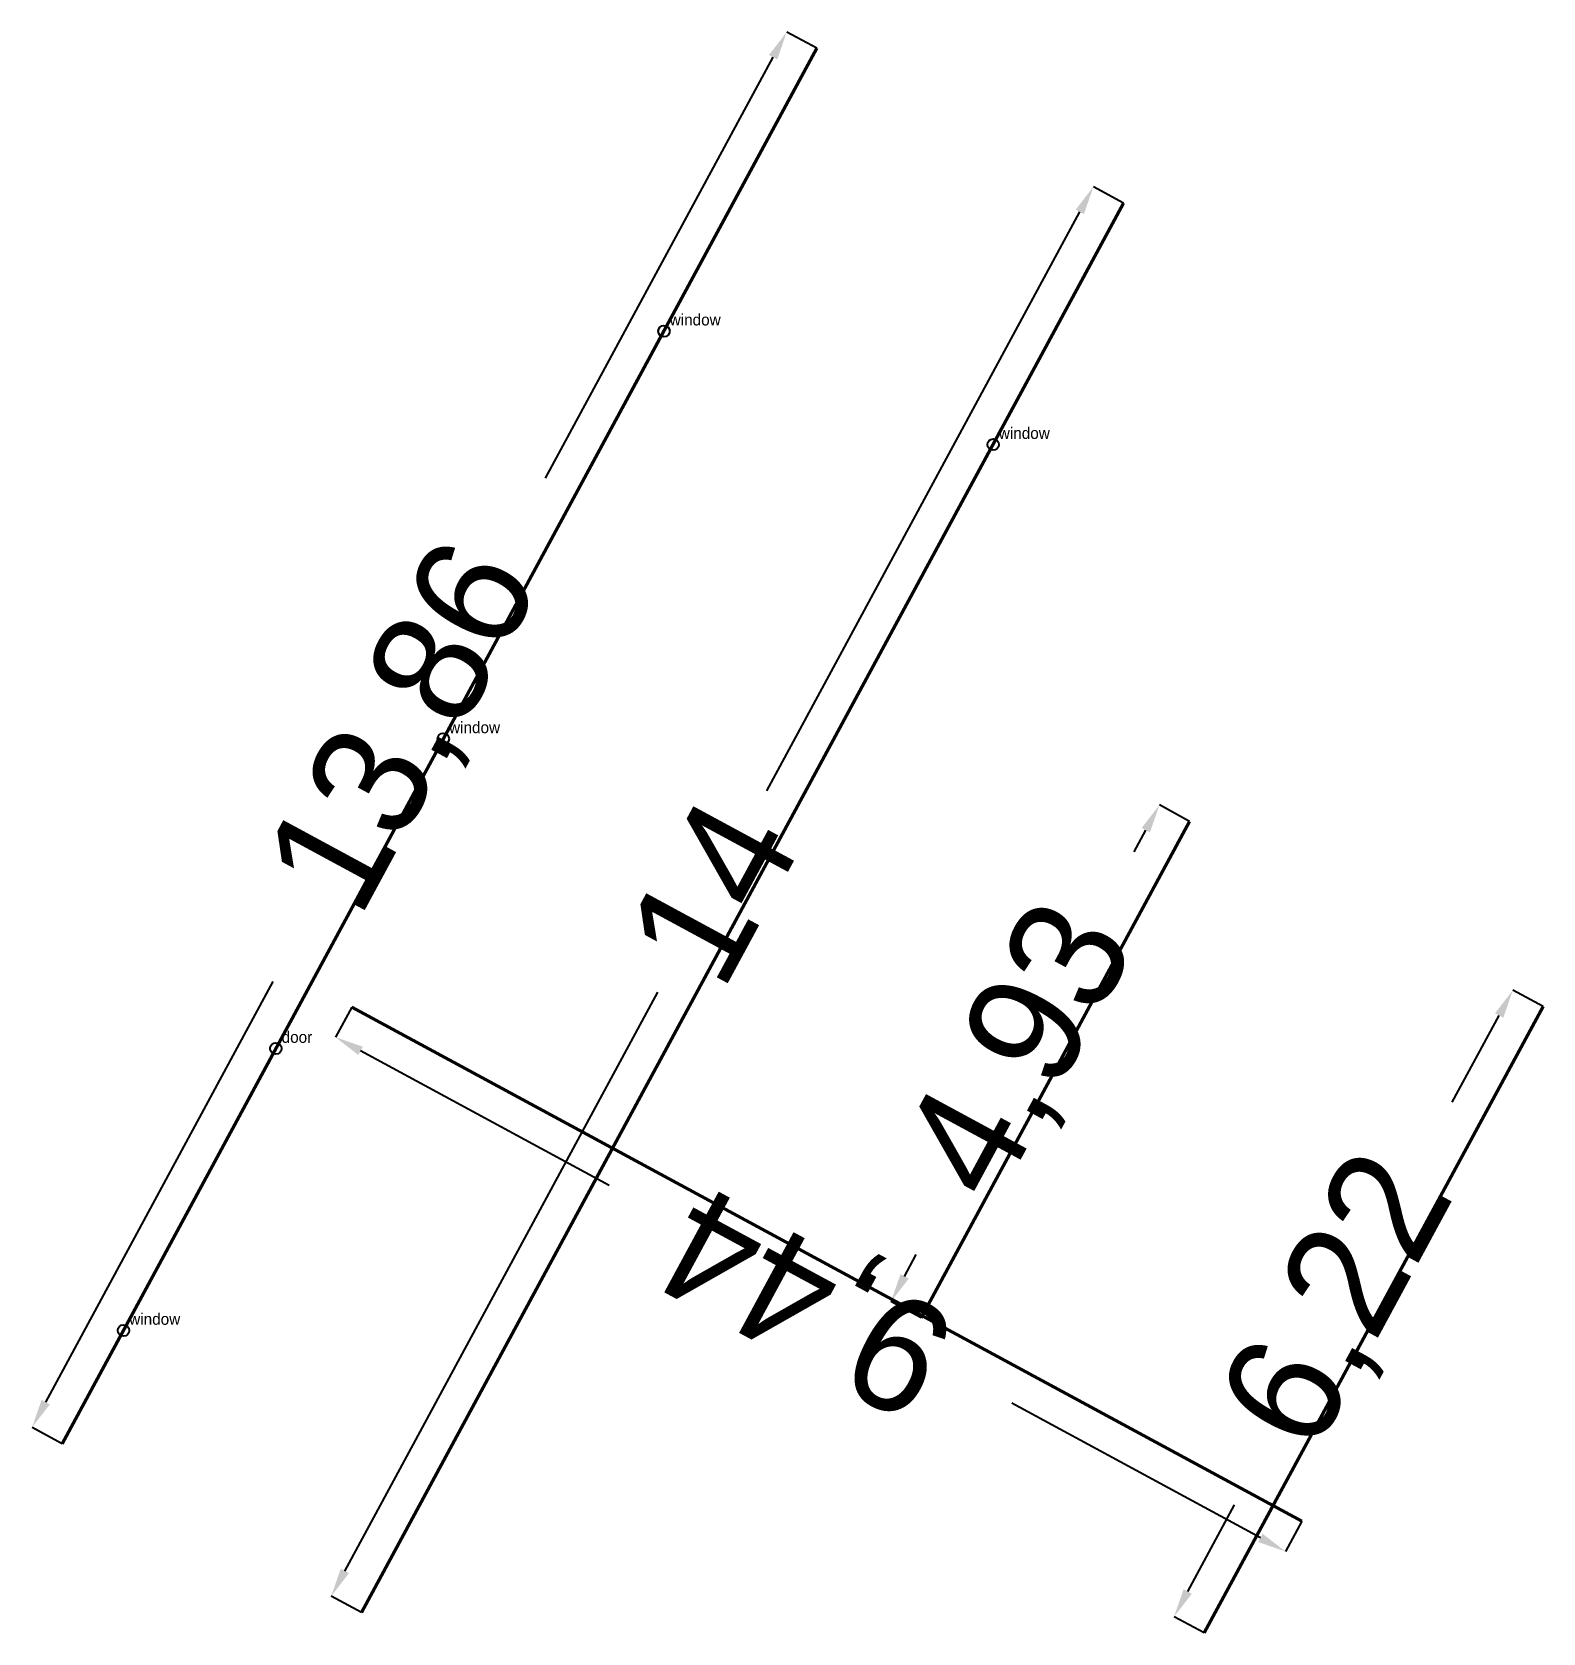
# Model space of a CAD drawing. Header units: metres. Extents: x -5.4 to 7.8, y -9.6 to 4.4.
import ezdxf

# ---------------------------------------------------------------- set-up
doc = ezdxf.new("R2010")
doc.units = ezdxf.units.M
doc.layers.add('DIMENSIONS', color=1, linetype='Continuous')
doc.layers.add('OPENINGS', color=3, linetype='Continuous')
doc.layers.add('WALLS', color=7, linetype='Continuous', lineweight=50)
doc.dimstyles.get("Standard").update_dxf_attribs({"dimtxt": 2.5, "dimasz": 2.5, "dimexe": 1.25, "dimexo": 0.625, "dimtad": 1, "dimcen": 2.5, "dimazin": 3, "dimtfac": 1, "dimtmove": 0, "dimatfit": 3})

# ---------------------------------------------------------------- blocks, each defined once
blk = doc.blocks.new('_CLOSEDFILLED')
at = {"color": 0, "linetype": 'BYBLOCK'}
blk.add_solid([(-1, 0.164), (0, 0), (-1, -0.164)], dxfattribs=at)
blk = doc.blocks.new('*D1')
for p, q in [((-2.606, -4.095), (-2.749, -4.358)), ((-0.356, -5.653), (-2.529, -4.477)), ((5.334, -8.732), (3.162, -7.556)), ((5.697, -8.587), (5.554, -8.851))]:
    blk.add_line(p, q)
at = {"layer": 'Defpoints'}
for p in [(-2.606, -4.095), (5.697, -8.587), (5.554, -8.851)]:
    blk.add_point(p, dxfattribs=at)
at = {"layer": 'DIMENSIONS', "xscale": 0.25, "yscale": 0.25}
for p, rotation in [((-2.749, -4.358), 151.58545495343665), ((5.554, -8.851), 331.5854549534366)]:
    blk.add_blockref('_CLOSEDFILLED', p, dxfattribs=dict(at, rotation=rotation))
at = {"layer": 'DIMENSIONS', "insert": (1.403, -6.604), "char_height": 1, "attachment_point": 5, "rotation": 151.5855}
blk.add_mtext('9,44', dxfattribs=at)
blk = doc.blocks.new('*D2')
for p, q in [((4.139, 2.929), (3.875, 3.072)), ((1.021, -2.205), (3.756, 2.852)), ((-2.667, -9.021), (0.069, -3.964)), ((-2.522, -9.383), (-2.786, -9.241))]:
    blk.add_line(p, q)
at = {"layer": 'Defpoints'}
for p in [(4.139, 2.929), (-2.786, -9.241), (-2.522, -9.383)]:
    blk.add_point(p, dxfattribs=at)
at = {"layer": 'DIMENSIONS', "xscale": 0.25, "yscale": 0.25}
for p, rotation in [((3.875, 3.072), 61.58545495343666), ((-2.786, -9.241), 241.58545495343665)]:
    blk.add_blockref('_CLOSEDFILLED', p, dxfattribs=dict(at, rotation=rotation))
at = {"layer": 'DIMENSIONS', "insert": (0.545, -3.084), "char_height": 1, "attachment_point": 5, "rotation": 61.5855}
blk.add_mtext('14', dxfattribs=at)
blk = doc.blocks.new('*D3')
for p, q in [((4.716, -2.472), (4.452, -2.329)), ((4.231, -2.739), (4.333, -2.549)), ((2.224, -6.447), (2.327, -6.257)), ((2.369, -6.809), (2.106, -6.667))]:
    blk.add_line(p, q)
at = {"layer": 'Defpoints'}
for p in [(4.716, -2.472), (2.106, -6.667), (2.369, -6.809)]:
    blk.add_point(p, dxfattribs=at)
at = {"layer": 'DIMENSIONS', "xscale": 0.25, "yscale": 0.25}
for p, rotation in [((4.452, -2.329), 61.58545495343666), ((2.106, -6.667), 241.58545495343665)]:
    blk.add_blockref('_CLOSEDFILLED', p, dxfattribs=dict(at, rotation=rotation))
at = {"layer": 'DIMENSIONS', "insert": (3.279, -4.498), "char_height": 1, "attachment_point": 5, "rotation": 61.5855}
blk.add_mtext('4,93', dxfattribs=at)
blk = doc.blocks.new('*D4')
for p, q in [((1.458, 4.281), (1.195, 4.423)), ((-0.913, 0.527), (1.076, 4.203)), ((-5.281, -7.546), (-3.293, -3.87)), ((-5.137, -7.909), (-5.4, -7.766))]:
    blk.add_line(p, q)
at = {"layer": 'Defpoints'}
for p in [(1.458, 4.281), (-5.4, -7.766), (-5.137, -7.909)]:
    blk.add_point(p, dxfattribs=at)
at = {"layer": 'DIMENSIONS', "xscale": 0.25, "yscale": 0.25}
for p, rotation in [((1.195, 4.423), 61.58545495343666), ((-5.4, -7.766), 241.58545495343665)]:
    blk.add_blockref('_CLOSEDFILLED', p, dxfattribs=dict(at, rotation=rotation))
at = {"layer": 'DIMENSIONS', "insert": (-2.103, -1.672), "char_height": 1, "attachment_point": 5, "rotation": 61.5855}
blk.add_mtext('13,86', dxfattribs=at)
blk = doc.blocks.new('*D5')
for p, q in [((7.804, -4.091), (7.54, -3.948)), ((7.011, -4.925), (7.421, -4.168)), ((4.699, -9.2), (5.108, -8.443)), ((4.843, -9.562), (4.58, -9.42))]:
    blk.add_line(p, q)
at = {"layer": 'Defpoints'}
for p in [(7.804, -4.091), (4.58, -9.42), (4.843, -9.562)]:
    blk.add_point(p, dxfattribs=at)
at = {"layer": 'DIMENSIONS', "xscale": 0.25, "yscale": 0.25}
for p, rotation in [((7.54, -3.948), 61.58545495343666), ((4.58, -9.42), 241.58545495343665)]:
    blk.add_blockref('_CLOSEDFILLED', p, dxfattribs=dict(at, rotation=rotation))
at = {"layer": 'DIMENSIONS', "insert": (6.06, -6.684), "char_height": 1, "attachment_point": 5, "rotation": 61.5855}
blk.add_mtext('6,22', dxfattribs=at)

msp = doc.modelspace()

# ---------------------------------------------------------------- linework, layer by layer
at = {"layer": 'OPENINGS', "color": 4}
for centre in [(0.122, 1.81), (2.998, 0.819), (-1.806, -1.752), (-4.601, -6.92)]:
    msp.add_circle(centre, 0.05, dxfattribs=at)
at = {"layer": 'OPENINGS', "color": 1}
msp.add_circle((-3.269, -4.457), 0.05, dxfattribs=at)
at = {"layer": 'WALLS', "lineweight": 50}
for p, q in [((-5.137, -7.909), (1.458, 4.281)), ((-2.522, -9.383), (4.139, 2.929)), ((2.369, -6.809), (4.716, -2.472)), ((5.697, -8.587), (-2.606, -4.095)), ((4.843, -9.562), (7.804, -4.091))]:
    msp.add_line(p, q, dxfattribs=at)

# ---------------------------------------------------------------- texts
at = {"layer": 'OPENINGS'}
for s, p in [('window', (0.172, 1.86)), ('window', (3.048, 0.869)), ('window', (-1.756, -1.702)), ('door', (-3.219, -4.407)), ('window', (-4.551, -6.87))]:
    msp.add_text(s, height=0.1, dxfattribs=at).set_placement(p)

# ---------------------------------------------------------------- dimensions: what is measured, and where the dimension line sits
at = {"layer": 'DIMENSIONS'}
for base, p1, p2, angle, picture, middle in [((-5.4, -7.766), (-5.137, -7.909), (1.458, 4.281), 61.5855, '*D4', (-2.103, -1.672)), ((-2.786, -9.241), (-2.522, -9.383), (4.139, 2.929), 61.5855, '*D2', (0.545, -3.084)), ((2.106, -6.667), (2.369, -6.809), (4.716, -2.472), 61.5855, '*D3', (3.279, -4.498)), ((4.58, -9.42), (4.843, -9.562), (7.804, -4.091), 61.5855, '*D5', (6.06, -6.684)), ((5.554, -8.851), (5.697, -8.587), (-2.606, -4.095), 151.5855, '*D1', (1.403, -6.604))]:
    dim = msp.add_linear_dim(base=base, p1=p1, p2=p2, angle=angle, dimstyle='Standard', dxfattribs=at)
    dim.commit()
    dim.dimension.update_dxf_attribs({"geometry": picture, "text_midpoint": middle})

doc.saveas('drawing.dxf')
